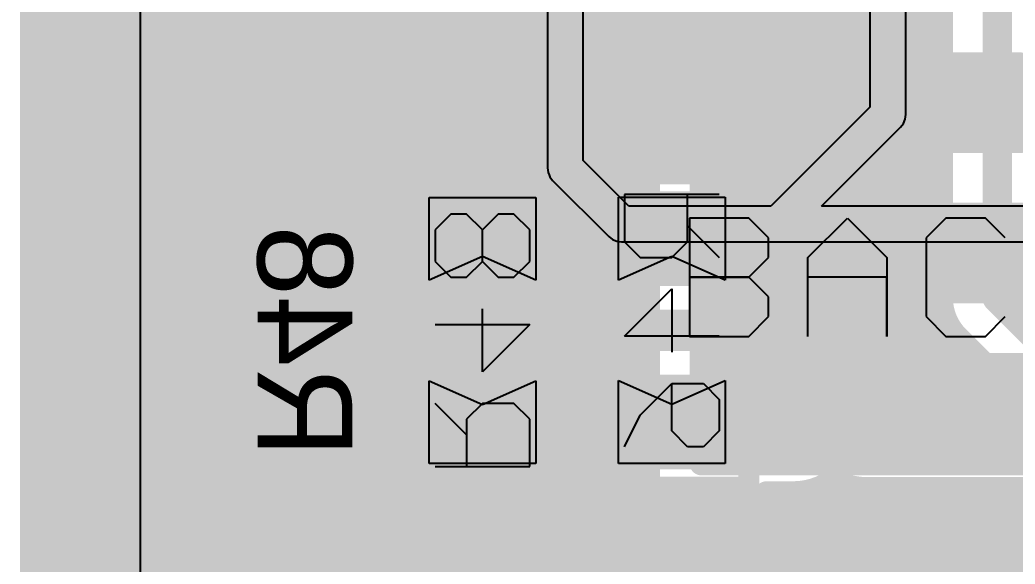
# Model space of a CAD drawing. Header units: millimetres. Extents: x 0.11 to 5.67, y 0.55 to 4.24.
# Drawn here: x 0.6828 to 1.0138, y 2.6565 to 2.8376 of the extents above; entities that cross this region are included whole.
import ezdxf

# ---------------------------------------------------------------- set-up
doc = ezdxf.new("R2010")
doc.units = ezdxf.units.MM
doc.header["$MEASUREMENT"] = 0
for name, color, linetype in [('BottomLayer', 5, 'Continuous'), ('BottomOverlay', 54, 'Continuous'), ('BottomPaste', 16, 'Continuous'), ('BottomSolder', 6, 'Continuous'), ('InternalPlane1', 76, 'Continuous'), ('InternalPlane2', 16, 'Continuous'), ('KeepOutLayer', 6, 'Continuous'), ('Mechanical3', 76, 'Continuous'), ('MultiLayer', 9, 'Continuous'), ('TopLayer', 1, 'Continuous'), ('TopOverlay', 2, 'Continuous'), ('ViaHoleLayer', 16, 'Continuous')]:
    doc.layers.add(name, color=color, linetype=linetype)

# ---------------------------------------------------------------- blocks, each defined once
blk = doc.blocks.new('RC0603_B_128')
at = {"layer": 'BottomLayer'}
for points in [[(-0.0442913, -0.0177165), (-0.0167323, -0.0177165), (-0.0442913, 0.0177165), (-0.0167323, 0.0177165)], [(0.0442677, 0.0177165), (0.0167087, 0.0177165), (0.0442677, -0.0177165), (0.0167087, -0.0177165)]]:
    blk.add_solid(points, dxfattribs=at)
at = {"layer": 'BottomOverlay', "const_width": 0.0070079}
for points in [[(-0.0521653, 0.0255906), (-0.0521653, -0.0255906)], [(-0.0521653, 0.0255906), (0.0521654, 0.0255906)], [(0.0521654, 0.0255906), (0.0521654, -0.0255906)], [(-0.0521653, -0.0255906), (0.0521654, -0.0255906)]]:
    blk.add_lwpolyline(points, dxfattribs=at)
at = {"layer": 'BottomOverlay', "const_width": 0.0035039}
for points in [[(-0.0539173, 0.0255906, 1), (-0.0504133, 0.0255906, 1)], [(-0.0539173, 0.0255906, 1), (-0.0504133, 0.0255906, 1)], [(0.0504134, 0.0255906, 1), (0.0539174, 0.0255906, 1)], [(0.0504134, 0.0255906, 1), (0.0539174, 0.0255906, 1)], [(-0.0539173, -0.0255906, 1), (-0.0504133, -0.0255906, 1)], [(-0.0539173, -0.0255906, 1), (-0.0504133, -0.0255906, 1)], [(0.0504134, -0.0255906, 1), (0.0539174, -0.0255906, 1)], [(0.0504134, -0.0255906, 1), (0.0539174, -0.0255906, 1)]]:
    blk.add_lwpolyline(points, format="xyb", close=True, dxfattribs=at)
at = {"layer": 'BottomPaste'}
for p, q in [((-0.0442913, -0.0177165), (-0.0442913, 0.0177165)), ((-0.0442913, 0.0177165), (-0.0167323, 0.0177165)), ((-0.0167323, 0.0177165), (-0.0246063, 0)), ((0.0245827, 0), (0.0167087, 0.0177165)), ((0.0167087, 0.0177165), (0.0442677, 0.0177165)), ((0.0442677, 0.0177165), (0.0442677, -0.0177165)), ((-0.0246063, 0), (-0.0167323, -0.0177165)), ((0.0167087, -0.0177165), (0.0245827, 0)), ((-0.0167323, -0.0177165), (-0.0442913, -0.0177165)), ((0.0442677, -0.0177165), (0.0167087, -0.0177165))]:
    blk.add_line(p, q, dxfattribs=at)
at = {"layer": 'BottomSolder'}
for points in [[(-0.0462598, -0.019685), (-0.0147638, -0.019685), (-0.0462598, 0.019685), (-0.0147638, 0.019685)], [(0.0462362, 0.019685), (0.0147402, 0.019685), (0.0462362, -0.019685), (0.0147402, -0.019685)]]:
    blk.add_solid(points, dxfattribs=at)
at = {"layer": 'Mechanical3'}
for p, q in [((-0.0452756, 0.015748), (-0.0452756, -0.0157379)), ((-0.0347803, 0.0052527), (-0.024285, 0.015748)), ((0.0019533, 0.015748), (0.0019533, -0.0157379)), ((0.0229439, 0.015748), (0.0176962, 0.0105003)), ((0.0334392, 0.015748), (0.0229439, 0.015748)), ((0.0386868, 0.0105003), (0.0334392, 0.015748)), ((0.0176962, 0.0105003), (0.0176962, 0.0052527)), ((0.0386868, 0.0052527), (0.0386868, 0.0105003)), ((-0.0295326, 0.0052527), (-0.0452756, 0.0052527)), ((-0.024285, 5e-06), (-0.0295326, 0.0052527)), ((0.0176962, 0.0052527), (0.0229439, 5e-06)), ((0.0334392, 5e-06), (0.0386868, 0.0052527)), ((-0.024285, -0.0104903), (-0.024285, 5e-06)), ((0.0019533, -0.0157379), (-0.0137897, 5e-06)), ((-0.0137897, 5e-06), (0.0072009, 5e-06)), ((0.0229439, 5e-06), (0.0176962, -0.0052426)), ((0.0229439, 5e-06), (0.0334392, 5e-06)), ((0.0386868, -0.0052426), (0.0334392, 5e-06)), ((0.0176962, -0.0052426), (0.0176962, -0.0104903)), ((0.0386868, -0.0104903), (0.0386868, -0.0052426)), ((-0.0295326, -0.0157379), (-0.024285, -0.0104903)), ((0.0176962, -0.0104903), (0.0229439, -0.0157379)), ((0.0334392, -0.0157379), (0.0386868, -0.0104903)), ((-0.0452756, -0.0157379), (-0.0295326, -0.0157379)), ((0.0229439, -0.0157379), (0.0334392, -0.0157379))]:
    blk.add_line(p, q, dxfattribs=at)
blk = doc.blocks.new('RC0603_B_130')
at = {"layer": 'BottomLayer'}
for points in [[(-0.0442913, -0.0177165), (-0.0167323, -0.0177165), (-0.0442913, 0.0177165), (-0.0167323, 0.0177165)], [(0.0442677, 0.0177165), (0.0167087, 0.0177165), (0.0442677, -0.0177165), (0.0167087, -0.0177165)]]:
    blk.add_solid(points, dxfattribs=at)
at = {"layer": 'BottomOverlay', "const_width": 0.0070079}
for points in [[(-0.0521653, -0.0255906), (-0.0521653, 0.0255906)], [(0.0521654, 0.0255906), (-0.0521653, 0.0255906)], [(0.0521654, -0.0255906), (0.0521654, 0.0255906)], [(0.0521654, -0.0255906), (-0.0521653, -0.0255906)]]:
    blk.add_lwpolyline(points, dxfattribs=at)
at = {"layer": 'BottomOverlay', "const_width": 0.0035039}
for points in [[(-0.0539173, 0.0255906, 1), (-0.0504133, 0.0255906, 1)], [(-0.0539173, 0.0255906, 1), (-0.0504133, 0.0255906, 1)], [(0.0504134, 0.0255906, 1), (0.0539174, 0.0255906, 1)], [(0.0504134, 0.0255906, 1), (0.0539174, 0.0255906, 1)], [(-0.0539173, -0.0255906, 1), (-0.0504133, -0.0255906, 1)], [(-0.0539173, -0.0255906, 1), (-0.0504133, -0.0255906, 1)], [(0.0504134, -0.0255906, 1), (0.0539174, -0.0255906, 1)], [(0.0504134, -0.0255906, 1), (0.0539174, -0.0255906, 1)]]:
    blk.add_lwpolyline(points, format="xyb", close=True, dxfattribs=at)
at = {"layer": 'BottomPaste'}
for p, q in [((-0.0442913, -0.0177165), (-0.0442913, 0.0177165)), ((-0.0442913, 0.0177165), (-0.0167323, 0.0177165)), ((-0.0167323, 0.0177165), (-0.0246063, 0)), ((0.0245827, 0), (0.0167087, 0.0177165)), ((0.0167087, 0.0177165), (0.0442677, 0.0177165)), ((0.0442677, 0.0177165), (0.0442677, -0.0177165)), ((-0.0246063, 0), (-0.0167323, -0.0177165)), ((0.0167087, -0.0177165), (0.0245827, 0)), ((-0.0167323, -0.0177165), (-0.0442913, -0.0177165)), ((0.0442677, -0.0177165), (0.0167087, -0.0177165))]:
    blk.add_line(p, q, dxfattribs=at)
at = {"layer": 'BottomSolder'}
for points in [[(-0.0462598, -0.019685), (-0.0147638, -0.019685), (-0.0462598, 0.019685), (-0.0147638, 0.019685)], [(0.0462362, 0.019685), (0.0147402, 0.019685), (0.0462362, -0.019685), (0.0147402, -0.019685)]]:
    blk.add_solid(points, dxfattribs=at)
at = {"layer": 'Mechanical3'}
for p, q in [((-0.0452756, 0.015748), (-0.0452756, -0.0157379)), ((-0.0347803, 0.0052527), (-0.024285, 0.015748)), ((0.0019533, 0.015748), (0.0019533, -0.0157379)), ((0.0176962, 0.0105003), (0.0229439, 0.015748)), ((0.0229439, 0.015748), (0.0334392, 0.015748)), ((0.0334392, 0.015748), (0.0386868, 0.0105003)), ((0.0176962, 5e-06), (0.0176962, 0.0105003)), ((0.0386868, 0.0105003), (0.0386868, 0.0052527)), ((-0.0295326, 0.0052527), (-0.0452756, 0.0052527)), ((-0.024285, 5e-06), (-0.0295326, 0.0052527)), ((0.0386868, 0.0052527), (0.0334392, 5e-06)), ((-0.024285, -0.0104903), (-0.024285, 5e-06)), ((0.0019533, -0.0157379), (-0.0137897, 5e-06)), ((-0.0137897, 5e-06), (0.0072009, 5e-06)), ((0.0281915, -0.0104903), (0.0176962, 5e-06)), ((0.0334392, 5e-06), (0.0176962, 5e-06)), ((-0.0295326, -0.0157379), (-0.024285, -0.0104903)), ((0.0386868, -0.0157379), (0.0281915, -0.0104903)), ((-0.0452756, -0.0157379), (-0.0295326, -0.0157379))]:
    blk.add_line(p, q, dxfattribs=at)
blk = doc.blocks.new('SO14_B_193')
at = {"layer": 'BottomLayer', "const_width": 0.0295276}
for points in [[(0.2, -0.2452362), (0.2, -0.1947638)], [(0.25, -0.2452362), (0.25, -0.1947638)], [(0.3, -0.2452362), (0.3, -0.1947638)]]:
    blk.add_lwpolyline(points, dxfattribs=at)
at = {"layer": 'BottomLayer', "const_width": 0.0147638}
for points in [[(0.1926181, -0.1947638, 1), (0.2073819, -0.1947638, 1)], [(0.2426181, -0.1947638, 1), (0.2573819, -0.1947638, 1)], [(0.2926181, -0.1947638, 1), (0.3073819, -0.1947638, 1)], [(0.1926181, -0.2452362, 1), (0.2073819, -0.2452362, 1)], [(0.2426181, -0.2452362, 1), (0.2573819, -0.2452362, 1)], [(0.2926181, -0.2452362, 1), (0.3073819, -0.2452362, 1)]]:
    blk.add_lwpolyline(points, format="xyb", close=True, dxfattribs=at)
at = {"layer": 'BottomPaste', "const_width": 0.0295276}
for points in [[(0.2, -0.2452362), (0.2, -0.1947638)], [(0.25, -0.2452362), (0.25, -0.1947638)], [(0.3, -0.2452362), (0.3, -0.1947638)]]:
    blk.add_lwpolyline(points, dxfattribs=at)
at = {"layer": 'BottomPaste', "const_width": 0.0147638}
for points in [[(0.1926181, -0.1947638, 1), (0.2073819, -0.1947638, 1)], [(0.2426181, -0.1947638, 1), (0.2573819, -0.1947638, 1)], [(0.2926181, -0.1947638, 1), (0.3073819, -0.1947638, 1)], [(0.1926181, -0.2452362, 1), (0.2073819, -0.2452362, 1)], [(0.2426181, -0.2452362, 1), (0.2573819, -0.2452362, 1)], [(0.2926181, -0.2452362, 1), (0.3073819, -0.2452362, 1)]]:
    blk.add_lwpolyline(points, format="xyb", close=True, dxfattribs=at)
at = {"layer": 'BottomSolder', "const_width": 0.0334646}
for points in [[(0.2, -0.2452362), (0.2, -0.1947638)], [(0.25, -0.2452362), (0.25, -0.1947638)], [(0.3, -0.2452362), (0.3, -0.1947638)]]:
    blk.add_lwpolyline(points, dxfattribs=at)
at = {"layer": 'BottomSolder', "const_width": 0.0167323}
for points in [[(0.1916339, -0.1947638, 1), (0.2083661, -0.1947638, 1)], [(0.2416339, -0.1947638, 1), (0.2583661, -0.1947638, 1)], [(0.2916339, -0.1947638, 1), (0.3083661, -0.1947638, 1)], [(0.1916339, -0.2452362, 1), (0.2083661, -0.2452362, 1)], [(0.2416339, -0.2452362, 1), (0.2583661, -0.2452362, 1)], [(0.2916339, -0.2452362, 1), (0.3083661, -0.2452362, 1)]]:
    blk.add_lwpolyline(points, format="xyb", close=True, dxfattribs=at)
blk = doc.blocks.new('CAP_13_26_236')
at = {"layer": 'TopOverlay', "const_width": 0.007874}
for points in [[(0.2559056, -1.1102363), (0.2559056, -0.0629922)], [(0.2559056, -1.1102363), (-0.2559055, -1.1102363)]]:
    blk.add_lwpolyline(points, dxfattribs=at)
at = {"layer": 'TopOverlay', "const_width": 0.003937}
blk.add_lwpolyline([(0.2539371, -1.1102363, 1), (0.2578741, -1.1102363, 1)], format="xyb", close=True, dxfattribs=at)
blk.add_lwpolyline([(0.2539371, -1.1102363, 1), (0.2578741, -1.1102363, 1)], format="xyb", close=True, dxfattribs=at)
blk = doc.blocks.new('CAP_13_26_237')
at = {"layer": 'TopOverlay', "const_width": 0.007874}
for points in [[(-0.2559055, -1.1102363), (-0.2559055, -0.0629922)], [(0.2559056, -1.1102363), (-0.2559055, -1.1102363)]]:
    blk.add_lwpolyline(points, dxfattribs=at)
at = {"layer": 'TopOverlay', "const_width": 0.003937}
blk.add_lwpolyline([(-0.257874, -1.1102363, 1), (-0.253937, -1.1102363, 1)], format="xyb", close=True, dxfattribs=at)
blk.add_lwpolyline([(-0.257874, -1.1102363, 1), (-0.253937, -1.1102363, 1)], format="xyb", close=True, dxfattribs=at)

msp = doc.modelspace()

# ---------------------------------------------------------------- linework, layer by layer
at = {"layer": 'BottomLayer'}
for points, const_width in [([(0.7204724, 2.4931102), (0.7204724, 3.977749)], 0.007874), ([(0.7204724, 2.8415281), (0.8899123, 2.8415281)], 0.007874), ([(0.7204724, 2.8336541), (0.8863204, 2.8336541)], 0.007874), ([(0.9183071, 2.8238189), (0.9302034, 2.8119226)], 0.019685), ([(0.7204724, 2.8257801), (0.8849, 2.8257801)], 0.007874), ([(0.7204724, 2.8179061), (0.885369, 2.8179061)], 0.007874), ([(0.9302034, 2.8119226), (0.9882743, 2.8119226)], 0.019685), ([(0.9882743, 2.8119226), (0.9901575, 2.8100394)], 0.019685), ([(0.7204724, 2.8100321), (0.8878144, 2.8100321)], 0.007874), ([(0.7204724, 2.8021581), (0.8927985, 2.8021581)], 0.007874), ([(0.7204724, 2.7942841), (0.9025726, 2.7942841)], 0.007874), ([(0.805118, 2.7922992), (0.8681102, 2.7922992)], 0.007874), ([(0.805118, 2.737181), (0.805118, 2.7922992)], 0.007874), ([(0.8681102, 2.7923229), (0.9069986, 2.7923229)], 0.007874), ([(0.8681102, 2.7883739), (0.8681102, 2.7922992)], 0.007874), ([(0.8681102, 2.7883739), (0.8681102, 2.7922992)], 0.007874), ([(0.7204724, 2.7864101), (0.805118, 2.7864101)], 0.007874), ([(0.7204724, 2.7785361), (0.805118, 2.7785361)], 0.007874), ([(0.7204724, 2.7706621), (0.805118, 2.7706621)], 0.007874), ([(0.8366141, 2.7647401), (0.8366259, 2.7647519)], 0.019685), ([(0.8366259, 2.7647519), (0.8995944, 2.7647519)], 0.019685), ([(0.8995944, 2.7647519), (0.8996063, 2.7647638)], 0.019685), ([(0.8996063, 2.7647638), (0.9005906, 2.7637795)], 0.019685), ([(0.9005906, 2.7637795), (0.9409449, 2.7637795)], 0.019685), ([(0.9409449, 2.7637795), (0.9428018, 2.7619226)], 0.019685), ([(0.9428018, 2.7619226), (0.9882743, 2.7619226)], 0.019685), ([(0.9882743, 2.7619226), (0.9901575, 2.7600394)], 0.019685), ([(0.7204724, 2.7627881), (0.805118, 2.7627881)], 0.007874), ([(0.7204724, 2.7549141), (0.805118, 2.7549141)], 0.007874), ([(0.7204724, 2.7470401), (0.805118, 2.7470401)], 0.007874), ([(0.8681102, 2.7372047), (0.8681102, 2.7411299)], 0.007874), ([(0.8681102, 2.7372047), (0.8681102, 2.7411299)], 0.007874), ([(0.7204724, 2.7391661), (0.805118, 2.7391661)], 0.007874), ([(0.805118, 2.737181), (0.8681102, 2.737181)], 0.007874), ([(0.8681102, 2.7372047), (0.9311024, 2.7372047)], 0.007874), ([(0.9311024, 2.7391661), (0.9364661, 2.7391661)], 0.007874), ([(0.9428018, 2.7383006), (0.9464242, 2.7383006)], 0.007874), ([(0.7204724, 2.7312921), (0.8681102, 2.7312921)], 0.007874), ([(0.8681102, 2.7313229), (0.9311024, 2.7313229)], 0.007874), ([(0.8681102, 2.6762047), (0.8681102, 2.7313229)], 0.007874), ([(0.9311024, 2.7276958), (0.9311024, 2.7313229)], 0.007874), ([(0.9311024, 2.7312921), (0.9396091, 2.7312921)], 0.007874), ([(0.8070865, 2.7293307), (0.8661417, 2.7293307)], 0.007874), ([(0.8070865, 2.6781495), (0.8070865, 2.7293307)], 0.007874), ([(0.8661417, 2.6781495), (0.8661417, 2.7293307)], 0.007874), ([(0.8366141, 2.7037401), (0.8366141, 2.7253936)], 0.007874), ([(0.7204724, 2.7234181), (0.8070865, 2.7234181)], 0.007874), ([(0.7204724, 2.7155441), (0.8070865, 2.7155441)], 0.007874), ([(0.9399606, 2.7037402), (0.9443766, 2.7081562)], 0.019685), ([(0.9443766, 2.7081562), (0.9882743, 2.7081562)], 0.019685), ([(0.9882743, 2.7081562), (0.9901575, 2.7100394)], 0.019685), ([(0.9901575, 2.7100394), (0.9908465, 2.7093504)], 0.019685), ([(0.9908465, 2.7093504), (1.0436023, 2.7093504)], 0.019685), ([(0.7204724, 2.7076701), (0.8070865, 2.7076701)], 0.007874), ([(0.7942913, 2.7007874), (0.7950445, 2.7015406)], 0.019685), ([(0.7950445, 2.7015406), (0.8344146, 2.7015406)], 0.019685), ([(0.8344146, 2.7015406), (0.8366141, 2.7037401)], 0.019685), ([(0.8996063, 2.7037638), (0.8996299, 2.7037402)], 0.019685), ([(0.8996299, 2.7037402), (0.9399606, 2.7037402)], 0.019685), ([(0.8110236, 2.7037401), (0.8366141, 2.7037401)], 0.007874), ([(0.8366141, 2.7037401), (0.8622046, 2.7037401)], 0.007874), ([(0.8366141, 2.6820866), (0.8366141, 2.7037401)], 0.007874), ([(0.7204724, 2.6997961), (0.8070865, 2.6997961)], 0.007874), ([(0.7204724, 2.6919221), (0.8070865, 2.6919221)], 0.007874), ([(0.7204724, 2.6840481), (0.8070865, 2.6840481)], 0.007874), ([(0.9649213, 2.6814961), (1.0153937, 2.6814961)], 0.007874), ([(0.8070865, 2.6781495), (0.8661417, 2.6781495)], 0.007874), ([(0.9311024, 2.6801182), (0.9399606, 2.6801182)], 0.007874), ([(0.9311024, 2.6762047), (0.9311024, 2.6801182)], 0.007874), ([(0.7204724, 2.6761741), (1.4498453, 2.6761741)], 0.007874), ([(0.8681102, 2.6762047), (0.9311024, 2.6762047)], 0.007874), ([(0.7204724, 2.6683001), (1.4552016, 2.6683001)], 0.007874), ([(0.7204724, 2.6604261), (1.4670013, 2.6604261)], 0.007874), ([(0.7204724, 2.6525521), (1.5659448, 2.6525521)], 0.007874)]:
    msp.add_lwpolyline(points, dxfattribs=dict(at, const_width=const_width))
at = {"layer": 'BottomLayer', "const_width": 0.007874}
for points in [[(0.9069986, 2.7923229, -1.224473843721354), (0.9410441, 2.8483731)], [(0.9428018, 2.7383006, -0.1001204212062922), (0.9336214, 2.7401575)], [(0.9428018, 2.7383006, -0.1001204212062922), (0.9336214, 2.7401575)], [(0.9511474, 2.7350394, -0.05039993033933035), (0.9464242, 2.7383006)], [(0.9464242, 2.7317782, -0.05039993033933035), (0.9511474, 2.7350394)], [(0.9311024, 2.7276958, -0.150299656453203), (0.9443766, 2.7317782)], [(0.9311024, 2.7276958, -0.150299656453203), (0.9443766, 2.7317782)], [(0.9530549, 2.6840796, -0.1479536754400133), (0.9399606, 2.6801182)], [(0.9530549, 2.6840796, -0.1479536754400133), (0.9399606, 2.6801182)], [(0.9649213, 2.6814961, -0.1075991138718098), (0.953055, 2.6840796)], [(1.0303501, 2.6857284, -0.1387631262454991), (1.0153937, 2.6814961)]]:
    msp.add_lwpolyline(points, format="xyb", dxfattribs=at)
at = {"layer": 'BottomLayer'}
for points, const_width in [([(0.9084646, 2.8238189, 1), (0.9281496, 2.8238189, 1)], 0.019685), ([(0.7185039, 2.8336541, 1), (0.7224409, 2.8336541, 1)], 0.003937), ([(0.8843519, 2.8336541, 1), (0.8882889, 2.8336541, 1)], 0.003937), ([(0.9133859, 2.8238189, 1), (0.9232283, 2.8238189, 1)], 0.0098425), ([(0.7185039, 2.8257801, 1), (0.7224409, 2.8257801, 1)], 0.003937), ([(0.8829315, 2.8257801, 1), (0.8868685, 2.8257801, 1)], 0.003937), ([(0.7185039, 2.8179061, 1), (0.7224409, 2.8179061, 1)], 0.003937), ([(0.8834005, 2.8179061, 1), (0.8873375, 2.8179061, 1)], 0.003937), ([(0.9252822, 2.8119226, 1), (0.9351246, 2.8119226, 1)], 0.0098425), ([(0.9252822, 2.8119226, 1), (0.9351246, 2.8119226, 1)], 0.0098425), ([(0.9833531, 2.8119226, 1), (0.9931955, 2.8119226, 1)], 0.0098425), ([(0.9833531, 2.8119226, 1), (0.9931955, 2.8119226, 1)], 0.0098425), ([(0.9852363, 2.8100394, 1), (0.9950787, 2.8100394, 1)], 0.0098425), ([(0.7185039, 2.8100321, 1), (0.7224409, 2.8100321, 1)], 0.003937), ([(0.8858459, 2.8100321, 1), (0.8897829, 2.8100321, 1)], 0.003937), ([(0.7185039, 2.8021581, 1), (0.7224409, 2.8021581, 1)], 0.003937), ([(0.89083, 2.8021581, 1), (0.894767, 2.8021581, 1)], 0.003937), ([(0.7185039, 2.7942841, 1), (0.7224409, 2.7942841, 1)], 0.003937), ([(0.9006041, 2.7942841, 1), (0.9045411, 2.7942841, 1)], 0.003937), ([(0.8031495, 2.7922992, 1), (0.8070865, 2.7922992, 1)], 0.003937), ([(0.8031495, 2.7922992, 1), (0.8070865, 2.7922992, 1)], 0.003937), ([(0.8661417, 2.7923229, 1), (0.8700787, 2.7923229, 1)], 0.003937), ([(0.8661417, 2.7922992, 1), (0.8700787, 2.7922992, 1)], 0.003937), ([(0.8661417, 2.7922992, 1), (0.8700787, 2.7922992, 1)], 0.003937), ([(0.8661417, 2.7922992, 1), (0.8700787, 2.7922992, 1)], 0.003937), ([(0.9050301, 2.7923229, 1), (0.9089671, 2.7923229, 1)], 0.003937), ([(0.9050301, 2.7923229, 1), (0.9089671, 2.7923229, 1)], 0.003937), ([(0.8661417, 2.7883739, 1), (0.8700787, 2.7883739, 1)], 0.003937), ([(0.8661417, 2.7883739, 1), (0.8700787, 2.7883739, 1)], 0.003937), ([(0.7185039, 2.7864101, 1), (0.7224409, 2.7864101, 1)], 0.003937), ([(0.8031495, 2.7864101, 1), (0.8070865, 2.7864101, 1)], 0.003937), ([(0.7185039, 2.7785361, 1), (0.7224409, 2.7785361, 1)], 0.003937), ([(0.8031495, 2.7785361, 1), (0.8070865, 2.7785361, 1)], 0.003937), ([(0.7185039, 2.7706621, 1), (0.7224409, 2.7706621, 1)], 0.003937), ([(0.8031495, 2.7706621, 1), (0.8070865, 2.7706621, 1)], 0.003937), ([(0.8316929, 2.7647401, 1), (0.8415353, 2.7647401, 1)], 0.0098425), ([(0.8317047, 2.7647519, 1), (0.8415471, 2.7647519, 1)], 0.0098425), ([(0.8317047, 2.7647519, 1), (0.8415471, 2.7647519, 1)], 0.0098425), ([(0.8946732, 2.7647519, 1), (0.9045156, 2.7647519, 1)], 0.0098425), ([(0.8946732, 2.7647519, 1), (0.9045156, 2.7647519, 1)], 0.0098425), ([(0.8946851, 2.7647638, 1), (0.9045275, 2.7647638, 1)], 0.0098425), ([(0.8946851, 2.7647638, 1), (0.9045275, 2.7647638, 1)], 0.0098425), ([(0.8956694, 2.7637795, 1), (0.9055118, 2.7637795, 1)], 0.0098425), ([(0.8956694, 2.7637795, 1), (0.9055118, 2.7637795, 1)], 0.0098425), ([(0.9360237, 2.7637795, 1), (0.9458661, 2.7637795, 1)], 0.0098425), ([(0.9360237, 2.7637795, 1), (0.9458661, 2.7637795, 1)], 0.0098425), ([(0.9378806, 2.7619226, 1), (0.947723, 2.7619226, 1)], 0.0098425), ([(0.9378806, 2.7619226, 1), (0.947723, 2.7619226, 1)], 0.0098425), ([(0.9833531, 2.7619226, 1), (0.9931955, 2.7619226, 1)], 0.0098425), ([(0.9833531, 2.7619226, 1), (0.9931955, 2.7619226, 1)], 0.0098425), ([(0.9852363, 2.7600394, 1), (0.9950787, 2.7600394, 1)], 0.0098425), ([(0.7185039, 2.7627881, 1), (0.7224409, 2.7627881, 1)], 0.003937), ([(0.8031495, 2.7627881, 1), (0.8070865, 2.7627881, 1)], 0.003937), ([(0.7185039, 2.7549141, 1), (0.7224409, 2.7549141, 1)], 0.003937), ([(0.8031495, 2.7549141, 1), (0.8070865, 2.7549141, 1)], 0.003937), ([(0.7185039, 2.7470401, 1), (0.7224409, 2.7470401, 1)], 0.003937), ([(0.8031495, 2.7470401, 1), (0.8070865, 2.7470401, 1)], 0.003937), ([(0.8661417, 2.7411299, 1), (0.8700787, 2.7411299, 1)], 0.003937), ([(0.8661417, 2.7411299, 1), (0.8700787, 2.7411299, 1)], 0.003937), ([(0.7185039, 2.7391661, 1), (0.7224409, 2.7391661, 1)], 0.003937), ([(0.8031495, 2.7391661, 1), (0.8070865, 2.7391661, 1)], 0.003937), ([(0.8031495, 2.737181, 1), (0.8070865, 2.737181, 1)], 0.003937), ([(0.8031495, 2.737181, 1), (0.8070865, 2.737181, 1)], 0.003937), ([(0.8661417, 2.7372047, 1), (0.8700787, 2.7372047, 1)], 0.003937), ([(0.8661417, 2.7372047, 1), (0.8700787, 2.7372047, 1)], 0.003937), ([(0.8661417, 2.7372047, 1), (0.8700787, 2.7372047, 1)], 0.003937), ([(0.8661417, 2.737181, 1), (0.8700787, 2.737181, 1)], 0.003937), ([(0.9291339, 2.7391661, 1), (0.9330709, 2.7391661, 1)], 0.003937), ([(0.9291339, 2.7372047, 1), (0.9330709, 2.7372047, 1)], 0.003937), ([(0.9316529, 2.7401575, 1), (0.9355899, 2.7401575, 1)], 0.003937), ([(0.9316529, 2.7401575, 1), (0.9355899, 2.7401575, 1)], 0.003937), ([(0.9344976, 2.7391661, 1), (0.9384346, 2.7391661, 1)], 0.003937), ([(0.9408333, 2.7383006, 1), (0.9447703, 2.7383006, 1)], 0.003937), ([(0.9408333, 2.7383006, 1), (0.9447703, 2.7383006, 1)], 0.003937), ([(0.9408333, 2.7383006, 1), (0.9447703, 2.7383006, 1)], 0.003937), ([(0.9444557, 2.7383006, 1), (0.9483927, 2.7383006, 1)], 0.003937), ([(0.9444557, 2.7383006, 1), (0.9483927, 2.7383006, 1)], 0.003937), ([(0.9491789, 2.7350394, 1), (0.9531159, 2.7350394, 1)], 0.003937), ([(0.9491789, 2.7350394, 1), (0.9531159, 2.7350394, 1)], 0.003937), ([(0.7185039, 2.7312921, 1), (0.7224409, 2.7312921, 1)], 0.003937), ([(0.8661417, 2.7313229, 1), (0.8700787, 2.7313229, 1)], 0.003937), ([(0.8661417, 2.7313229, 1), (0.8700787, 2.7313229, 1)], 0.003937), ([(0.8661417, 2.7312921, 1), (0.8700787, 2.7312921, 1)], 0.003937), ([(0.9291339, 2.7313229, 1), (0.9330709, 2.7313229, 1)], 0.003937), ([(0.9291339, 2.7313229, 1), (0.9330709, 2.7313229, 1)], 0.003937), ([(0.9291339, 2.7312921, 1), (0.9330709, 2.7312921, 1)], 0.003937), ([(0.9376406, 2.7312921, 1), (0.9415776, 2.7312921, 1)], 0.003937), ([(0.9424081, 2.7317782, 1), (0.9463451, 2.7317782, 1)], 0.003937), ([(0.9424081, 2.7317782, 1), (0.9463451, 2.7317782, 1)], 0.003937), ([(0.9444557, 2.7317782, 1), (0.9483927, 2.7317782, 1)], 0.003937), ([(0.805118, 2.7293307, 1), (0.809055, 2.7293307, 1)], 0.003937), ([(0.805118, 2.7293307, 1), (0.809055, 2.7293307, 1)], 0.003937), ([(0.8641732, 2.7293307, 1), (0.8681102, 2.7293307, 1)], 0.003937), ([(0.8641732, 2.7293307, 1), (0.8681102, 2.7293307, 1)], 0.003937), ([(0.9291339, 2.7276958, 1), (0.9330709, 2.7276958, 1)], 0.003937), ([(0.9291339, 2.7276958, 1), (0.9330709, 2.7276958, 1)], 0.003937), ([(0.9291339, 2.7276958, 1), (0.9330709, 2.7276958, 1)], 0.003937), ([(0.8346456, 2.7253936, 1), (0.8385826, 2.7253936, 1)], 0.003937), ([(0.7185039, 2.7234181, 1), (0.7224409, 2.7234181, 1)], 0.003937), ([(0.805118, 2.7234181, 1), (0.809055, 2.7234181, 1)], 0.003937), ([(0.7185039, 2.7155441, 1), (0.7224409, 2.7155441, 1)], 0.003937), ([(0.805118, 2.7155441, 1), (0.809055, 2.7155441, 1)], 0.003937), ([(0.9394554, 2.7081562, 1), (0.9492978, 2.7081562, 1)], 0.0098425), ([(0.9394554, 2.7081562, 1), (0.9492978, 2.7081562, 1)], 0.0098425), ([(0.9833531, 2.7081562, 1), (0.9931955, 2.7081562, 1)], 0.0098425), ([(0.9833531, 2.7081562, 1), (0.9931955, 2.7081562, 1)], 0.0098425), ([(0.9852363, 2.7100394, 1), (0.9950787, 2.7100394, 1)], 0.0098425), ([(0.9852363, 2.7100394, 1), (0.9950787, 2.7100394, 1)], 0.0098425), ([(0.9859253, 2.7093504, 1), (0.9957677, 2.7093504, 1)], 0.0098425), ([(0.9859253, 2.7093504, 1), (0.9957677, 2.7093504, 1)], 0.0098425), ([(0.7185039, 2.7076701, 1), (0.7224409, 2.7076701, 1)], 0.003937), ([(0.7883858, 2.7007874, 1), (0.8001968, 2.7007874, 1)], 0.011811), ([(0.7901233, 2.7015406, 1), (0.7999657, 2.7015406, 1)], 0.0098425), ([(0.7901233, 2.7015406, 1), (0.7999657, 2.7015406, 1)], 0.0098425), ([(0.805118, 2.7076701, 1), (0.809055, 2.7076701, 1)], 0.003937), ([(0.8294934, 2.7015406, 1), (0.8393358, 2.7015406, 1)], 0.0098425), ([(0.8294934, 2.7015406, 1), (0.8393358, 2.7015406, 1)], 0.0098425), ([(0.8316929, 2.7037401, 1), (0.8415353, 2.7037401, 1)], 0.0098425), ([(0.8946851, 2.7037638, 1), (0.9045275, 2.7037638, 1)], 0.0098425), ([(0.8947087, 2.7037402, 1), (0.9045511, 2.7037402, 1)], 0.0098425), ([(0.8947087, 2.7037402, 1), (0.9045511, 2.7037402, 1)], 0.0098425), ([(0.9350394, 2.7037402, 1), (0.9448818, 2.7037402, 1)], 0.0098425), ([(0.9350394, 2.7037402, 1), (0.9448818, 2.7037402, 1)], 0.0098425), ([(0.7893701, 2.7007874, 1), (0.7992125, 2.7007874, 1)], 0.0098425), ([(0.8090551, 2.7037401, 1), (0.8129921, 2.7037401, 1)], 0.003937), ([(0.8346456, 2.7037401, 1), (0.8385826, 2.7037401, 1)], 0.003937), ([(0.8346456, 2.7037401, 1), (0.8385826, 2.7037401, 1)], 0.003937), ([(0.8346456, 2.7037401, 1), (0.8385826, 2.7037401, 1)], 0.003937), ([(0.8346456, 2.7037401, 1), (0.8385826, 2.7037401, 1)], 0.003937), ([(0.8602361, 2.7037401, 1), (0.8641731, 2.7037401, 1)], 0.003937), ([(0.7185039, 2.6997961, 1), (0.7224409, 2.6997961, 1)], 0.003937), ([(0.805118, 2.6997961, 1), (0.809055, 2.6997961, 1)], 0.003937), ([(0.7185039, 2.6919221, 1), (0.7224409, 2.6919221, 1)], 0.003937), ([(0.805118, 2.6919221, 1), (0.809055, 2.6919221, 1)], 0.003937), ([(0.7185039, 2.6840481, 1), (0.7224409, 2.6840481, 1)], 0.003937), ([(0.805118, 2.6840481, 1), (0.809055, 2.6840481, 1)], 0.003937), ([(0.9510864, 2.6840796, 1), (0.9550234, 2.6840796, 1)], 0.003937), ([(0.9510864, 2.6840796, 1), (0.9550234, 2.6840796, 1)], 0.003937), ([(0.9510865, 2.6840796, 1), (0.9550235, 2.6840796, 1)], 0.003937), ([(0.8346456, 2.6820866, 1), (0.8385826, 2.6820866, 1)], 0.003937), ([(0.9629528, 2.6814961, 1), (0.9668898, 2.6814961, 1)], 0.003937), ([(0.9629528, 2.6814961, 1), (0.9668898, 2.6814961, 1)], 0.003937), ([(1.0134252, 2.6814961, 1), (1.0173622, 2.6814961, 1)], 0.003937), ([(1.0134252, 2.6814961, 1), (1.0173622, 2.6814961, 1)], 0.003937), ([(0.805118, 2.6781495, 1), (0.809055, 2.6781495, 1)], 0.003937), ([(0.805118, 2.6781495, 1), (0.809055, 2.6781495, 1)], 0.003937), ([(0.8641732, 2.6781495, 1), (0.8681102, 2.6781495, 1)], 0.003937), ([(0.8641732, 2.6781495, 1), (0.8681102, 2.6781495, 1)], 0.003937), ([(0.9291339, 2.6801182, 1), (0.9330709, 2.6801182, 1)], 0.003937), ([(0.9291339, 2.6801182, 1), (0.9330709, 2.6801182, 1)], 0.003937), ([(0.9379921, 2.6801182, 1), (0.9419291, 2.6801182, 1)], 0.003937), ([(0.9379921, 2.6801182, 1), (0.9419291, 2.6801182, 1)], 0.003937), ([(0.9379921, 2.6801182, 1), (0.9419291, 2.6801182, 1)], 0.003937), ([(0.7185039, 2.6761741, 1), (0.7224409, 2.6761741, 1)], 0.003937), ([(0.8661417, 2.6762047, 1), (0.8700787, 2.6762047, 1)], 0.003937), ([(0.8661417, 2.6762047, 1), (0.8700787, 2.6762047, 1)], 0.003937), ([(0.9291339, 2.6762047, 1), (0.9330709, 2.6762047, 1)], 0.003937), ([(0.9291339, 2.6762047, 1), (0.9330709, 2.6762047, 1)], 0.003937), ([(0.7185039, 2.6683001, 1), (0.7224409, 2.6683001, 1)], 0.003937), ([(0.7185039, 2.6604261, 1), (0.7224409, 2.6604261, 1)], 0.003937)]:
    msp.add_lwpolyline(points, format="xyb", close=True, dxfattribs=dict(at, const_width=const_width))
at = {"layer": 'InternalPlane1'}
msp.add_line((0.7228527, 0.6411598), (0.7228527, 4.1442733), dxfattribs=at)
at = {"layer": 'InternalPlane1', "const_width": 0.04}
msp.add_lwpolyline([(0.7027559, 0.621063), (0.7027559, 4.1643701)], dxfattribs=at)
at = {"layer": 'InternalPlane1', "const_width": 0.0298425}
msp.add_lwpolyline([(0.9033859, 2.8238189, 1), (0.9332283, 2.8238189, 1)], format="xyb", close=True, dxfattribs=at)
at = {"layer": 'InternalPlane2'}
for p, q in [((0.7228527, 2.1467045), (0.7228527, 4.1442733)), ((0.9655002, 3.2116142), (0.9655002, 2.8085697)), ((0.9774132, 2.8061024), (0.9774132, 3.2091469)), ((0.8701297, 2.7908531), (0.8701297, 2.8720473)), ((0.8582167, 2.8660908), (0.8582167, 2.7883858)), ((0.9655002, 2.8085697), (0.932572, 2.7756415)), ((0.9766152, 2.8031242), (0.9772102, 2.8045607)), ((0.9772102, 2.8045607), (0.9774132, 2.8061024)), ((0.9494196, 2.7756415), (0.9756686, 2.8018905)), ((0.9756686, 2.8018905), (0.9766152, 2.8031242)), ((0.8853413, 2.7756415), (0.8701297, 2.7908531)), ((0.8582167, 2.7883858), (0.8584196, 2.7868442)), ((0.8584196, 2.7868442), (0.8587682, 2.7860026)), ((0.8587682, 2.7860026), (0.8590147, 2.7854075)), ((0.8590147, 2.7854075), (0.8599613, 2.7841739)), ((0.8599613, 2.7841739), (0.8786621, 2.7654731)), ((0.932572, 2.7756415), (0.8853413, 2.7756415)), ((1.081194, 2.7756415), (0.9494196, 2.7756415)), ((0.8786621, 2.7654731), (0.8798957, 2.7645265)), ((0.8798957, 2.7645265), (0.8813323, 2.7639315)), ((0.8813323, 2.7639315), (0.882874, 2.7637285)), ((0.882874, 2.7637285), (1.0836613, 2.7637285))]:
    msp.add_line(p, q, dxfattribs=at)
for points, const_width in [([(0.7027559, 0.621063), (0.7027559, 4.1643701)], 0.04), ([(0.9714567, 2.8061024), (0.9714567, 3.2116142)], 0.011811), ([(0.8641732, 2.7883858), (0.8641732, 2.8720473)], 0.011811), ([(0.9350393, 2.769685), (0.9714567, 2.8061024)], 0.011811), ([(0.8641732, 2.7883858), (0.882874, 2.769685)], 0.011811), ([(0.882874, 2.769685), (0.9350393, 2.769685)], 0.011811), ([(0.9350393, 2.769685), (1.0836613, 2.769685)], 0.011811)]:
    msp.add_lwpolyline(points, dxfattribs=dict(at, const_width=const_width))
for points, const_width in [([(0.968504, 2.8061024, 1), (0.9744094, 2.8061024, 1)], 0.0059055), ([(0.968504, 2.8061024, 1), (0.9744094, 2.8061024, 1)], 0.0059055), ([(0.8612205, 2.7883858, 1), (0.8671259, 2.7883858, 1)], 0.0059055), ([(0.8612205, 2.7883858, 1), (0.8671259, 2.7883858, 1)], 0.0059055), ([(0.8799213, 2.769685, 1), (0.8858267, 2.769685, 1)], 0.0059055), ([(0.8799213, 2.769685, 1), (0.8858267, 2.769685, 1)], 0.0059055), ([(0.9320866, 2.769685, 1), (0.937992, 2.769685, 1)], 0.0059055), ([(0.9320866, 2.769685, 1), (0.937992, 2.769685, 1)], 0.0059055), ([(0.9320866, 2.769685, 1), (0.937992, 2.769685, 1)], 0.0059055), ([(0.7813386, 2.7007874, 1), (0.807244, 2.7007874, 1)], 0.0259055)]:
    msp.add_lwpolyline(points, format="xyb", close=True, dxfattribs=dict(at, const_width=const_width))
at = {"layer": 'KeepOutLayer', "const_width": 0.007874}
msp.add_lwpolyline([(0.7027559, 0.621063), (0.7027559, 4.1643701)], dxfattribs=at)
at = {"layer": 'MultiLayer'}
for points, const_width in [([(0.9084646, 2.8238189, 1), (0.9281496, 2.8238189, 1)], 0.019685), ([(0.7883858, 2.7007874, 1), (0.8001968, 2.7007874, 1)], 0.011811)]:
    msp.add_lwpolyline(points, format="xyb", close=True, dxfattribs=dict(at, const_width=const_width))
at = {"layer": 'TopLayer'}
for points, const_width in [([(0.7204724, 2.668207), (0.7204724, 3.2037401)], 0.007874), ([(0.9891733, 2.7450787), (0.9891733, 2.9491857)], 0.007874), ([(1.007874, 2.7450787), (1.007874, 2.9491857)], 0.0098425), ([(0.7204724, 2.8415281), (0.8899123, 2.8415281)], 0.007874), ([(0.9467019, 2.8415281), (0.9891733, 2.8415281)], 0.007874), ([(0.7204724, 2.8336541), (0.8863204, 2.8336541)], 0.007874), ([(0.9502938, 2.8336541), (0.9891733, 2.8336541)], 0.007874), ([(0.7204724, 2.8257801), (0.8849, 2.8257801)], 0.007874), ([(0.9517142, 2.8257801), (0.9891733, 2.8257801)], 0.007874), ([(0.7204724, 2.8179061), (0.885369, 2.8179061)], 0.007874), ([(0.9512452, 2.8179061), (0.9891733, 2.8179061)], 0.007874), ([(0.7204724, 2.8100321), (0.8878144, 2.8100321)], 0.007874), ([(0.9487998, 2.8100321), (0.9891733, 2.8100321)], 0.007874), ([(0.8917323, 2.6702756), (0.8917323, 2.8034803)], 0.007874), ([(0.7204724, 2.8021581), (0.8917323, 2.8021581)], 0.007874), ([(0.9438157, 2.8021581), (0.9891733, 2.8021581)], 0.007874), ([(0.7204724, 2.7942841), (0.8917323, 2.7942841)], 0.007874), ([(0.9340416, 2.7942841), (0.9891733, 2.7942841)], 0.007874), ([(0.9094488, 2.6899606), (0.9094488, 2.791548)], 0.007874), ([(0.7204724, 2.7864101), (0.8917323, 2.7864101)], 0.007874), ([(0.9094488, 2.7864101), (0.9891733, 2.7864101)], 0.007874), ([(0.7204724, 2.7785361), (0.8917323, 2.7785361)], 0.007874), ([(0.9094488, 2.7785361), (0.9891733, 2.7785361)], 0.007874), ([(0.7204724, 2.7706621), (0.8917323, 2.7706621)], 0.007874), ([(0.9094488, 2.7706621), (0.9891733, 2.7706621)], 0.007874), ([(0.7204724, 2.7627881), (0.8917323, 2.7627881)], 0.007874), ([(0.9094488, 2.7627881), (0.9891733, 2.7627881)], 0.007874), ([(0.7204724, 2.7549141), (0.8917323, 2.7549141)], 0.007874), ([(0.9094488, 2.7549141), (0.9891733, 2.7549141)], 0.007874), ([(0.7204724, 2.7470401), (0.8917323, 2.7470401)], 0.007874), ([(0.9094488, 2.7470401), (0.9891733, 2.7470401)], 0.007874), ([(1.007874, 2.7450787), (1.0442913, 2.7086614)], 0.0098425), ([(0.7204724, 2.7391661), (0.8917323, 2.7391661)], 0.007874), ([(0.9094488, 2.7391661), (0.9901326, 2.7391661)], 0.007874), ([(0.7204724, 2.7312921), (0.8917323, 2.7312921)], 0.007874), ([(0.9094488, 2.7312921), (0.9952138, 2.7312921)], 0.007874), ([(0.9946506, 2.7318553), (1.0187156, 2.7077903)], 0.007874), ([(0.7204724, 2.7234181), (0.7823445, 2.7234181)], 0.007874), ([(0.8062381, 2.7234181), (0.8917323, 2.7234181)], 0.007874), ([(0.9094488, 2.7234181), (1.0030878, 2.7234181)], 0.007874), ([(0.7204724, 2.7155441), (0.773384, 2.7155441)], 0.007874), ([(0.8151986, 2.7155441), (0.8917323, 2.7155441)], 0.007874), ([(0.9094488, 2.7155441), (1.0109618, 2.7155441)], 0.007874), ([(0.7204724, 2.7076701), (0.7696437, 2.7076701)], 0.007874), ([(0.7904666, 2.7076701), (0.798116, 2.7076701)], 0.007874), ([(0.8189389, 2.7076701), (0.8917323, 2.7076701)], 0.007874), ([(0.9094488, 2.7076701), (1.01872, 2.7076701)], 0.007874), ([(0.7204724, 2.6997961), (0.76872, 2.6997961)], 0.007874), ([(0.7864799, 2.6997961), (0.8021027, 2.6997961)], 0.007874), ([(0.8198626, 2.6997961), (0.8917323, 2.6997961)], 0.007874), ([(0.9094488, 2.6997961), (1.0202855, 2.6997961)], 0.007874), ([(0.7204724, 2.6919221), (0.7702855, 2.6919221)], 0.007874), ([(0.8182971, 2.6919221), (0.8917323, 2.6919221)], 0.007874), ([(0.9094488, 2.6919221), (1.0249349, 2.6919221)], 0.007874), ([(0.9094488, 2.6899606), (1.0268226, 2.6899606)], 0.007874), ([(0.7204724, 2.6840481), (0.7749349, 2.6840481)], 0.007874), ([(0.8136477, 2.6840481), (0.8917323, 2.6840481)], 0.007874), ([(0.7204724, 2.6761741), (0.7872871, 2.6761741)], 0.007874), ([(0.8012955, 2.6761741), (0.8917323, 2.6761741)], 0.007874), ([(0.7204724, 2.6722441), (1.7185039, 2.6722441)], 0.007874), ([(0.7204724, 2.1564961), (0.7204724, 2.6722441)], 0.007874), ([(0.7204724, 2.6683001), (0.8897568, 2.6683001)], 0.007874), ([(0.7204724, 2.6683001), (1.7185039, 2.6683001)], 0.007874), ([(0.7204724, 2.668207), (0.8887795, 2.6673228)], 0.007874), ([(0.8887795, 2.6673228), (0.8917323, 2.6702756)], 0.007874), ([(0.7204724, 2.6604261), (1.7185039, 2.6604261)], 0.007874), ([(0.7204724, 2.6525521), (1.7185039, 2.6525521)], 0.007874)]:
    msp.add_lwpolyline(points, dxfattribs=dict(at, const_width=const_width))
at = {"layer": 'TopLayer', "const_width": 0.007874}
for points in [[(0.9094488, 2.8560898, -0.495042801762464), (0.9517717, 2.8238189)], [(0.8917323, 2.8034803, -0.3387545489733585), (0.8917323, 2.8441575)], [(0.9517717, 2.8238189, -0.495042801762464), (0.9094488, 2.791548)], [(0.9946506, 2.7318553, -0.198912367379658), (0.9891733, 2.7450787)], [(0.9946506, 2.7318553, -0.198912367379658), (0.9891733, 2.7450787)]]:
    msp.add_lwpolyline(points, format="xyb", dxfattribs=at)
at = {"layer": 'TopLayer'}
for points, const_width in [([(0.9084646, 2.8238189, 1), (0.9281496, 2.8238189, 1)], 0.019685), ([(0.7185039, 2.8336541, 1), (0.7224409, 2.8336541, 1)], 0.003937), ([(0.8843519, 2.8336541, 1), (0.8882889, 2.8336541, 1)], 0.003937), ([(0.9483253, 2.8336541, 1), (0.9522623, 2.8336541, 1)], 0.003937), ([(0.9872048, 2.8336541, 1), (0.9911418, 2.8336541, 1)], 0.003937), ([(0.7185039, 2.8257801, 1), (0.7224409, 2.8257801, 1)], 0.003937), ([(0.8829315, 2.8257801, 1), (0.8868685, 2.8257801, 1)], 0.003937), ([(0.9497457, 2.8257801, 1), (0.9536827, 2.8257801, 1)], 0.003937), ([(0.9498032, 2.8238189, 1), (0.9537402, 2.8238189, 1)], 0.003937), ([(0.9498032, 2.8238189, 1), (0.9537402, 2.8238189, 1)], 0.003937), ([(0.9872048, 2.8257801, 1), (0.9911418, 2.8257801, 1)], 0.003937), ([(0.7185039, 2.8179061, 1), (0.7224409, 2.8179061, 1)], 0.003937), ([(0.8834005, 2.8179061, 1), (0.8873375, 2.8179061, 1)], 0.003937), ([(0.9492767, 2.8179061, 1), (0.9532137, 2.8179061, 1)], 0.003937), ([(0.9872048, 2.8179061, 1), (0.9911418, 2.8179061, 1)], 0.003937), ([(0.7185039, 2.8100321, 1), (0.7224409, 2.8100321, 1)], 0.003937), ([(0.8858459, 2.8100321, 1), (0.8897829, 2.8100321, 1)], 0.003937), ([(0.9468313, 2.8100321, 1), (0.9507683, 2.8100321, 1)], 0.003937), ([(0.9872048, 2.8100321, 1), (0.9911418, 2.8100321, 1)], 0.003937), ([(0.8897638, 2.8034803, 1), (0.8937008, 2.8034803, 1)], 0.003937), ([(0.8897638, 2.8034803, 1), (0.8937008, 2.8034803, 1)], 0.003937), ([(0.7185039, 2.8021581, 1), (0.7224409, 2.8021581, 1)], 0.003937), ([(0.8897638, 2.8021581, 1), (0.8937008, 2.8021581, 1)], 0.003937), ([(0.9418472, 2.8021581, 1), (0.9457842, 2.8021581, 1)], 0.003937), ([(0.9872048, 2.8021581, 1), (0.9911418, 2.8021581, 1)], 0.003937), ([(0.7185039, 2.7942841, 1), (0.7224409, 2.7942841, 1)], 0.003937), ([(0.8897638, 2.7942841, 1), (0.8937008, 2.7942841, 1)], 0.003937), ([(0.9320731, 2.7942841, 1), (0.9360101, 2.7942841, 1)], 0.003937), ([(0.9872048, 2.7942841, 1), (0.9911418, 2.7942841, 1)], 0.003937), ([(0.9074803, 2.791548, 1), (0.9114173, 2.791548, 1)], 0.003937), ([(0.9074803, 2.791548, 1), (0.9114173, 2.791548, 1)], 0.003937), ([(0.7185039, 2.7864101, 1), (0.7224409, 2.7864101, 1)], 0.003937), ([(0.8897638, 2.7864101, 1), (0.8937008, 2.7864101, 1)], 0.003937), ([(0.9074803, 2.7864101, 1), (0.9114173, 2.7864101, 1)], 0.003937), ([(0.9872048, 2.7864101, 1), (0.9911418, 2.7864101, 1)], 0.003937), ([(0.7185039, 2.7785361, 1), (0.7224409, 2.7785361, 1)], 0.003937), ([(0.8897638, 2.7785361, 1), (0.8937008, 2.7785361, 1)], 0.003937), ([(0.9074803, 2.7785361, 1), (0.9114173, 2.7785361, 1)], 0.003937), ([(0.9872048, 2.7785361, 1), (0.9911418, 2.7785361, 1)], 0.003937), ([(0.7185039, 2.7706621, 1), (0.7224409, 2.7706621, 1)], 0.003937), ([(0.8897638, 2.7706621, 1), (0.8937008, 2.7706621, 1)], 0.003937), ([(0.9074803, 2.7706621, 1), (0.9114173, 2.7706621, 1)], 0.003937), ([(0.9872048, 2.7706621, 1), (0.9911418, 2.7706621, 1)], 0.003937), ([(0.7185039, 2.7627881, 1), (0.7224409, 2.7627881, 1)], 0.003937), ([(0.8897638, 2.7627881, 1), (0.8937008, 2.7627881, 1)], 0.003937), ([(0.9074803, 2.7627881, 1), (0.9114173, 2.7627881, 1)], 0.003937), ([(0.9872048, 2.7627881, 1), (0.9911418, 2.7627881, 1)], 0.003937), ([(0.7185039, 2.7549141, 1), (0.7224409, 2.7549141, 1)], 0.003937), ([(0.8897638, 2.7549141, 1), (0.8937008, 2.7549141, 1)], 0.003937), ([(0.9074803, 2.7549141, 1), (0.9114173, 2.7549141, 1)], 0.003937), ([(0.9872048, 2.7549141, 1), (0.9911418, 2.7549141, 1)], 0.003937), ([(0.7185039, 2.7470401, 1), (0.7224409, 2.7470401, 1)], 0.003937), ([(0.8897638, 2.7470401, 1), (0.8937008, 2.7470401, 1)], 0.003937), ([(0.9074803, 2.7470401, 1), (0.9114173, 2.7470401, 1)], 0.003937), ([(0.9872048, 2.7470401, 1), (0.9911418, 2.7470401, 1)], 0.003937), ([(0.9872048, 2.7450787, 1), (0.9911418, 2.7450787, 1)], 0.003937), ([(0.9872048, 2.7450787, 1), (0.9911418, 2.7450787, 1)], 0.003937), ([(0.9872048, 2.7450787, 1), (0.9911418, 2.7450787, 1)], 0.003937), ([(1.0054134, 2.7450787, 1), (1.0103346, 2.7450787, 1)], 0.0049212), ([(1.0054134, 2.7450787, 1), (1.0103346, 2.7450787, 1)], 0.0049212), ([(0.7185039, 2.7391661, 1), (0.7224409, 2.7391661, 1)], 0.003937), ([(0.8897638, 2.7391661, 1), (0.8937008, 2.7391661, 1)], 0.003937), ([(0.9074803, 2.7391661, 1), (0.9114173, 2.7391661, 1)], 0.003937), ([(0.9881641, 2.7391661, 1), (0.9921011, 2.7391661, 1)], 0.003937), ([(0.7185039, 2.7312921, 1), (0.7224409, 2.7312921, 1)], 0.003937), ([(0.8897638, 2.7312921, 1), (0.8937008, 2.7312921, 1)], 0.003937), ([(0.9074803, 2.7312921, 1), (0.9114173, 2.7312921, 1)], 0.003937), ([(0.9926821, 2.7318553, 1), (0.9966191, 2.7318553, 1)], 0.003937), ([(0.9926821, 2.7318553, 1), (0.9966191, 2.7318553, 1)], 0.003937), ([(0.9926821, 2.7318553, 1), (0.9966191, 2.7318553, 1)], 0.003937), ([(0.9932453, 2.7312921, 1), (0.9971823, 2.7312921, 1)], 0.003937), ([(0.8198818, 2.7007874, 1), (0.7687008, 2.7007874, 1)], 0.007874), ([(0.7185039, 2.7234181, 1), (0.7224409, 2.7234181, 1)], 0.003937), ([(0.780376, 2.7234181, 1), (0.784313, 2.7234181, 1)], 0.003937), ([(0.8042696, 2.7234181, 1), (0.8082066, 2.7234181, 1)], 0.003937), ([(0.8897638, 2.7234181, 1), (0.8937008, 2.7234181, 1)], 0.003937), ([(0.9074803, 2.7234181, 1), (0.9114173, 2.7234181, 1)], 0.003937), ([(1.0011193, 2.7234181, 1), (1.0050563, 2.7234181, 1)], 0.003937), ([(0.7185039, 2.7155441, 1), (0.7224409, 2.7155441, 1)], 0.003937), ([(0.7714155, 2.7155441, 1), (0.7753525, 2.7155441, 1)], 0.003937), ([(0.8132301, 2.7155441, 1), (0.8171671, 2.7155441, 1)], 0.003937), ([(0.8897638, 2.7155441, 1), (0.8937008, 2.7155441, 1)], 0.003937), ([(0.9074803, 2.7155441, 1), (0.9114173, 2.7155441, 1)], 0.003937), ([(1.0089933, 2.7155441, 1), (1.0129303, 2.7155441, 1)], 0.003937), ([(0.7185039, 2.7076701, 1), (0.7224409, 2.7076701, 1)], 0.003937), ([(0.7676752, 2.7076701, 1), (0.7716122, 2.7076701, 1)], 0.003937), ([(0.7883858, 2.7007874, 1), (0.8001968, 2.7007874, 1)], 0.011811), ([(0.8021653, 2.7007874, 1), (0.7864173, 2.7007874, 1)], 0.007874), ([(0.7884981, 2.7076701, 1), (0.7924351, 2.7076701, 1)], 0.003937), ([(0.7961475, 2.7076701, 1), (0.8000845, 2.7076701, 1)], 0.003937), ([(0.8169704, 2.7076701, 1), (0.8209074, 2.7076701, 1)], 0.003937), ([(0.8897638, 2.7076701, 1), (0.8937008, 2.7076701, 1)], 0.003937), ([(0.9074803, 2.7076701, 1), (0.9114173, 2.7076701, 1)], 0.003937), ([(0.7667323, 2.7007874, 1), (0.7706693, 2.7007874, 1)], 0.003937), ([(0.7844488, 2.7007874, 1), (0.7883858, 2.7007874, 1)], 0.003937), ([(0.8001968, 2.7007874, 1), (0.8041338, 2.7007874, 1)], 0.003937), ([(0.8179133, 2.7007874, 1), (0.8218503, 2.7007874, 1)], 0.003937), ([(0.7185039, 2.6997961, 1), (0.7224409, 2.6997961, 1)], 0.003937), ([(0.7667515, 2.6997961, 1), (0.7706885, 2.6997961, 1)], 0.003937), ([(0.7845114, 2.6997961, 1), (0.7884484, 2.6997961, 1)], 0.003937), ([(0.8001342, 2.6997961, 1), (0.8040712, 2.6997961, 1)], 0.003937), ([(0.8178941, 2.6997961, 1), (0.8218311, 2.6997961, 1)], 0.003937), ([(0.8897638, 2.6997961, 1), (0.8937008, 2.6997961, 1)], 0.003937), ([(0.9074803, 2.6997961, 1), (0.9114173, 2.6997961, 1)], 0.003937), ([(0.7185039, 2.6919221, 1), (0.7224409, 2.6919221, 1)], 0.003937), ([(0.768317, 2.6919221, 1), (0.772254, 2.6919221, 1)], 0.003937), ([(0.8163286, 2.6919221, 1), (0.8202656, 2.6919221, 1)], 0.003937), ([(0.8897638, 2.6919221, 1), (0.8937008, 2.6919221, 1)], 0.003937), ([(0.9074803, 2.6919221, 1), (0.9114173, 2.6919221, 1)], 0.003937), ([(0.9074803, 2.6899606, 1), (0.9114173, 2.6899606, 1)], 0.003937), ([(0.9074803, 2.6899606, 1), (0.9114173, 2.6899606, 1)], 0.003937), ([(0.7185039, 2.6840481, 1), (0.7224409, 2.6840481, 1)], 0.003937), ([(0.7729664, 2.6840481, 1), (0.7769034, 2.6840481, 1)], 0.003937), ([(0.8116792, 2.6840481, 1), (0.8156162, 2.6840481, 1)], 0.003937), ([(0.8897638, 2.6840481, 1), (0.8937008, 2.6840481, 1)], 0.003937), ([(0.7185039, 2.6761741, 1), (0.7224409, 2.6761741, 1)], 0.003937), ([(0.7853186, 2.6761741, 1), (0.7892556, 2.6761741, 1)], 0.003937), ([(0.799327, 2.6761741, 1), (0.803264, 2.6761741, 1)], 0.003937), ([(0.8897638, 2.6761741, 1), (0.8937008, 2.6761741, 1)], 0.003937), ([(0.7185039, 2.6722441, 1), (0.7224409, 2.6722441, 1)], 0.003937), ([(0.7185039, 2.6722441, 1), (0.7224409, 2.6722441, 1)], 0.003937), ([(0.7185039, 2.6683001, 1), (0.7224409, 2.6683001, 1)], 0.003937), ([(0.7185039, 2.6683001, 1), (0.7224409, 2.6683001, 1)], 0.003937), ([(0.7185039, 2.668207, 1), (0.7224409, 2.668207, 1)], 0.003937), ([(0.7185039, 2.668207, 1), (0.7224409, 2.668207, 1)], 0.003937), ([(0.8877883, 2.6683001, 1), (0.8917253, 2.6683001, 1)], 0.003937), ([(0.8897638, 2.6702756, 1), (0.8937008, 2.6702756, 1)], 0.003937), ([(0.8897638, 2.6702756, 1), (0.8937008, 2.6702756, 1)], 0.003937), ([(0.886811, 2.6673228, 1), (0.890748, 2.6673228, 1)], 0.003937), ([(0.886811, 2.6673228, 1), (0.890748, 2.6673228, 1)], 0.003937), ([(0.7185039, 2.6604261, 1), (0.7224409, 2.6604261, 1)], 0.003937)]:
    msp.add_lwpolyline(points, format="xyb", close=True, dxfattribs=dict(at, const_width=const_width))
at = {"layer": 'TopOverlay'}
for p, q in [((0.9055118, 2.7716409), (0.9055118, 2.7322835)), ((0.9251905, 2.7716409), (0.9055118, 2.7716409)), ((0.93175, 2.7650813), (0.9251905, 2.7716409)), ((0.9448692, 2.7585217), (0.9579883, 2.7716409)), ((0.9579883, 2.7716409), (0.9711074, 2.7585217)), ((0.9907862, 2.7716409), (0.9842266, 2.7650813)), ((1.0039053, 2.7716409), (0.9907862, 2.7716409)), ((1.0104648, 2.7650813), (1.0039053, 2.7716409)), ((0.93175, 2.7585217), (0.93175, 2.7650813)), ((0.9842266, 2.7650813), (0.9842266, 2.7388431)), ((0.9251905, 2.7519622), (0.93175, 2.7585217)), ((0.9448692, 2.7322835), (0.9448692, 2.7585217)), ((0.9711074, 2.7585217), (0.9711074, 2.7322835)), ((0.9251905, 2.7519622), (0.9055118, 2.7519622)), ((0.9055118, 2.7519622), (0.9251905, 2.7519622)), ((0.93175, 2.7454026), (0.9251905, 2.7519622)), ((0.9711074, 2.7519622), (0.9448692, 2.7519622)), ((0.9711074, 2.7322835), (0.9711074, 2.7519622)), ((0.93175, 2.7388431), (0.93175, 2.7454026)), ((0.9251905, 2.7322835), (0.93175, 2.7388431)), ((0.9842266, 2.7388431), (0.9907862, 2.7322835)), ((1.0039053, 2.7322835), (1.0104648, 2.7388431)), ((0.9055118, 2.7322835), (0.9251905, 2.7322835)), ((0.9907862, 2.7322835), (1.0039053, 2.7322835))]:
    msp.add_line(p, q, dxfattribs=at)
at = {"layer": 'ViaHoleLayer'}
for points, const_width in [([(0.9133859, 2.8238189, 1), (0.9232283, 2.8238189, 1)], 0.0098425), ([(0.7913386, 2.7007874, 1), (0.797244, 2.7007874, 1)], 0.0059055)]:
    msp.add_lwpolyline(points, format="xyb", close=True, dxfattribs=dict(at, const_width=const_width))

# ---------------------------------------------------------------- block references
for name, p, rotation in [('CAP_13_26_236', (1.8456693, 2.961378), 270), ('SO14_B_193', (1.2101575, 3.0100394), 270), ('RC0603_B_128', (0.8366141, 2.7342519), 90), ('RC0603_B_130', (0.8996063, 2.734252), 270), ('CAP_13_26_237', (1.8456693, 2.4163386), 270)]:
    msp.add_blockref(name, p, dxfattribs=dict(rotation=rotation))

# ---------------------------------------------------------------- texts
at = {"layer": 'BottomOverlay', "text_generation_flag": 2}
msp.add_text('R48', height=0.0314961, rotation=270, dxfattribs=at).set_placement((0.761811, 2.6919291))

doc.saveas('drawing.dxf')
